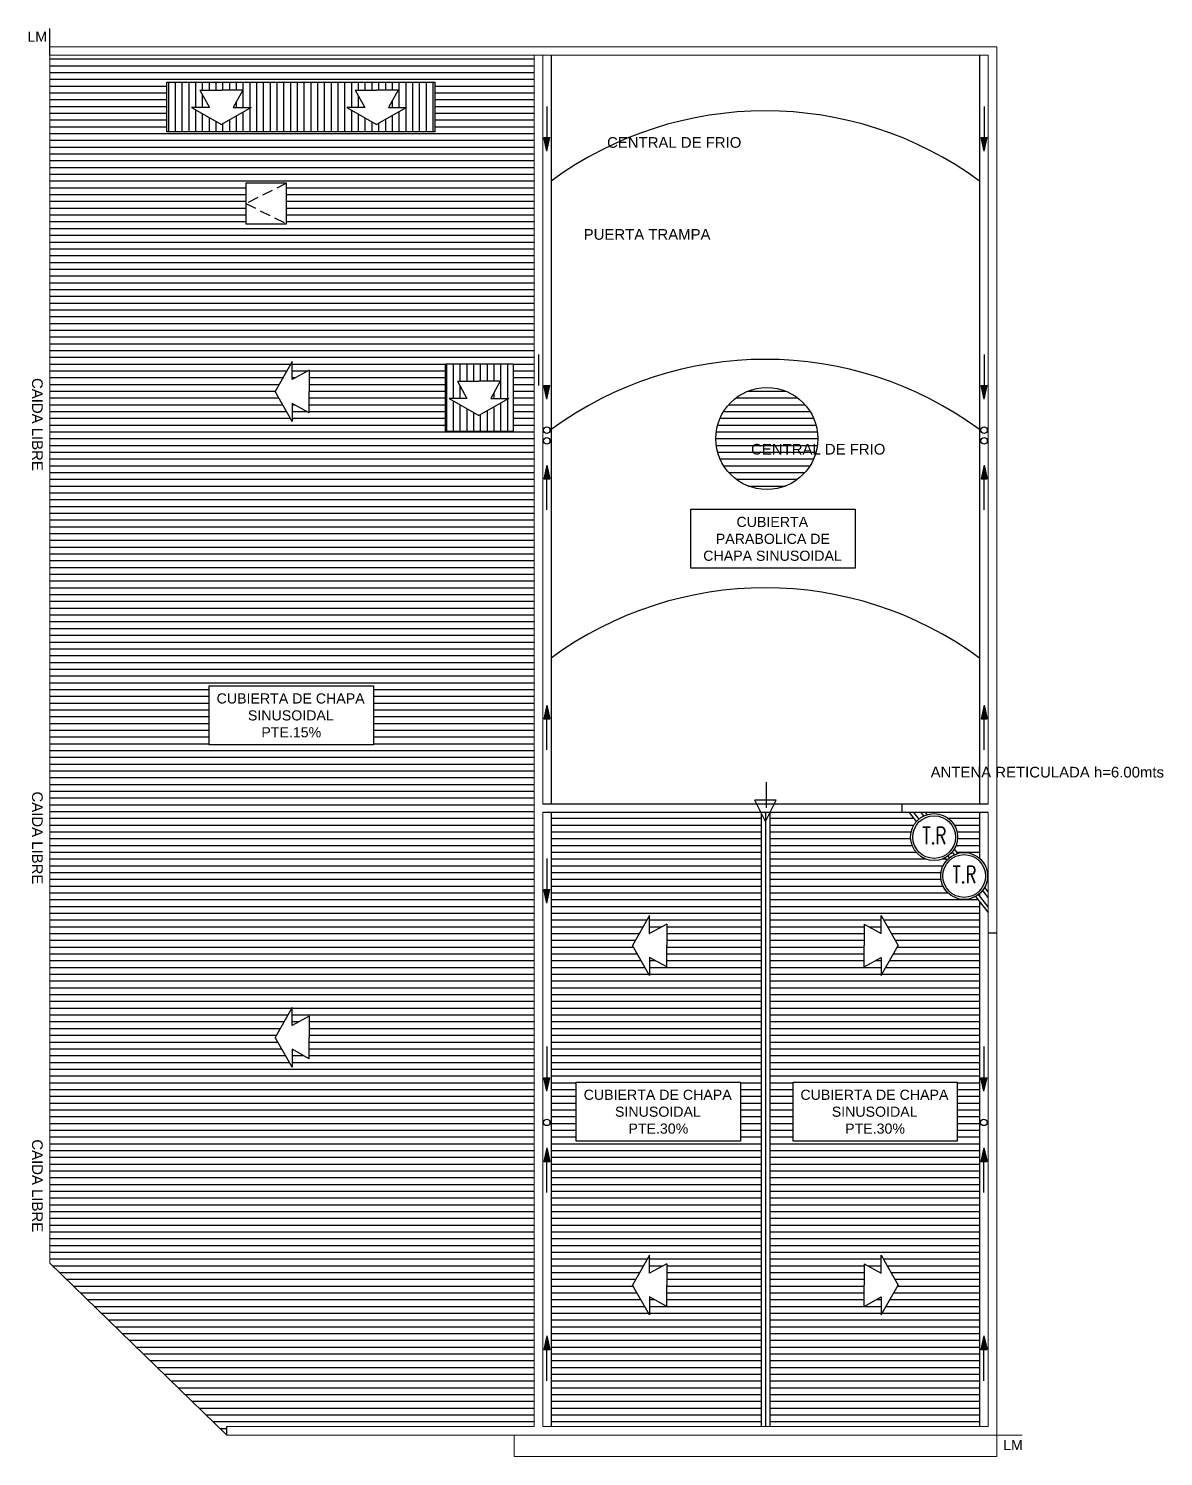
# Model space of a CAD drawing. Header units: millimetres. Extents: x 2448 to 2576, y 1154 to 1321.
# Drawn here: x 2549.1 to 2575.67, y 1193.01 to 1226.44 of the extents above; entities that cross this region are included whole.
import ezdxf
from ezdxf.enums import TextEntityAlignment as Align

# ---------------------------------------------------------------- set-up
doc = ezdxf.new("R2010")
doc.units = ezdxf.units.MM
doc.linetypes.add('HIDDEN', pattern=[0.375, 0.25, -0.125])
doc.linetypes.add('X-REF T19$0$HIDDEN', pattern=[0.375, 0.25, -0.125])
doc.styles.add('Arial', font='arial.ttf', dxfattribs={"height": 0.25})
doc.styles.add('COTAS', font='ROMANS.shx', dxfattribs={"width": 0.7})
doc.styles.get("Standard").update_dxf_attribs({"font": 'arial.ttf'})
doc.styles.add('X-REF T19$0$Arial', font='arial.ttf', dxfattribs={"height": 0.25})
doc.styles.add('X-REF T19$0$COTAS', font='ROMANS.shx', dxfattribs={"width": 0.7})
doc.styles.add('X-REF T19$0$Standard', font='txt')
pattern_1 = [(0, (2571.1552, 1207.47349), (0, 0.15875), [])]
pattern_2 = [(90, (2241.70542, 1029.62468), (-0.15875, 1e-17), [])]

# ---------------------------------------------------------------- blocks, each defined once
blk = doc.blocks.new('Flecha')
for p, q in [((-0.198, 0.352), (0.002, 0.002)), ((-0.198, 0.141), (-0.198, 0.352)), ((-0.398, 0.252), (-0.198, 0.141)), ((-0.398, 0.252), (-0.398, 0.002)), ((-0.398, -0.248), (-0.398, 0.002)), ((-0.198, -0.348), (0.002, 0.002)), ((-0.398, -0.248), (-0.198, -0.138)), ((-0.198, -0.138), (-0.198, -0.348))]:
    blk.add_line(p, q)
blk = doc.blocks.new('A$C04B75F45')
at = {"insert": (-0.16, 0.312), "char_height": 0.23751, "width": 0.79868, "attachment_point": 1}
blk.add_mtext('\\pi0.19359;LM', dxfattribs=at)
blk = doc.blocks.new('A$C70376564')
for p, q in [((0.5, 0.5), (0, 0.5)), ((0.25, 0), (0, 0.5)), ((0.25, 0), (0.5, 0.5))]:
    blk.add_line(p, q)
blk = doc.blocks.new('X-REF T19$0$Flecha')
for p, q in [((-0.198, 0.352), (0.002, 0.002)), ((-0.198, 0.141), (-0.198, 0.352)), ((-0.398, 0.252), (-0.198, 0.141)), ((-0.398, 0.252), (-0.398, 0.002)), ((-0.398, -0.248), (-0.398, 0.002)), ((-0.198, -0.348), (0.002, 0.002)), ((-0.398, -0.248), (-0.198, -0.138)), ((-0.198, -0.138), (-0.198, -0.348))]:
    blk.add_line(p, q)
blk = doc.blocks.new('X-REF T19$0$A$C04B75F45')
at = {"insert": (-0.16, 0.312), "char_height": 0.23751, "width": 0.79868, "attachment_point": 1, "style": 'X-REF T19$0$Standard'}
blk.add_mtext('\\pi0.19359;{\\fArial|b0|i0|c0|p34;LM}', dxfattribs=at)
blk = doc.blocks.new('X-REF T19$0$A$C70376564')
for p, q in [((0.5, 0.5), (0, 0.5)), ((0.25, 0), (0, 0.5)), ((0.25, 0), (0.5, 0.5))]:
    blk.add_line(p, q)

msp = doc.modelspace()

# ---------------------------------------------------------------- hatches: boundary and pattern name
h = msp.add_hatch()
h.set_pattern_fill('LINE', color=8, scale=0.05)
h.set_pattern_definition(pattern_1)
h.paths.add_polyline_path([(2571.365, 1208.084), (2570.299, 1208.06, -0.414214), (2570.849, 1207.51, -0.134242), (2570.773, 1207.23), (2570.854, 1207.127, -0.253672), (2571.365, 1207.012)])
h.paths.add_polyline_path([(2560.937, 1225.819), (2549.595, 1225.819), (2549.595, 1216.224), (2549.595, 1197.536), (2553.744, 1193.507), (2553.744, 1193.705), (2560.937, 1193.705), (2560.937, 1195.334)])
h.paths.add_polyline_path([(2555.67, 1203.319), (2555.67, 1202.819), (2555.67, 1202.319), (2555.27, 1202.54), (2555.27, 1202.119), (2554.87, 1202.819), (2555.27, 1203.519), (2555.27, 1203.097)], flags=16)
h.paths.add_polyline_path([(2557.171, 1209.669), (2553.328, 1209.669), (2553.328, 1211.053), (2557.171, 1211.053)], flags=16)
h.paths.add_polyline_path([(2558.856, 1217.009), (2558.856, 1218.588), (2560.443, 1218.588), (2560.443, 1217.009)], flags=16)
h.paths.add_polyline_path([(2559.643, 1217.382), (2558.943, 1217.782), (2559.364, 1217.782), (2559.143, 1218.182), (2559.643, 1218.182), (2560.143, 1218.182), (2559.921, 1217.782), (2560.343, 1217.782)], flags=0)
h.paths.add_polyline_path([(2555.27, 1217.244), (2554.87, 1217.944), (2555.27, 1218.644), (2555.27, 1218.222), (2555.67, 1218.444), (2555.67, 1217.944), (2555.67, 1217.444), (2555.27, 1217.665)], flags=16)
h.paths.add_polyline_path([(2555.137, 1221.869), (2554.187, 1221.869), (2554.187, 1222.819), (2555.137, 1222.819)], flags=16)
h.paths.add_polyline_path([(2552.338, 1224.025), (2552.338, 1225.189), (2558.607, 1225.189), (2558.607, 1224.025)], flags=16)
h.paths.add_polyline_path([(2557.248, 1224.196), (2556.548, 1224.596), (2556.969, 1224.596), (2556.748, 1224.996), (2557.248, 1224.996), (2557.748, 1224.996), (2557.526, 1224.596), (2557.948, 1224.596)], flags=0)
h.paths.add_polyline_path([(2553.612, 1224.196), (2552.912, 1224.596), (2553.333, 1224.596), (2553.112, 1224.996), (2553.612, 1224.996), (2554.112, 1224.996), (2553.89, 1224.596), (2554.312, 1224.596)], flags=0)
h.paths.add_polyline_path([(2566.25, 1208.076), (2566.246, 1208.084), (2561.335, 1208.084), (2561.335, 1193.705), (2566.25, 1193.705)])
h.paths.add_polyline_path([(2565.766, 1201.773), (2565.766, 1200.389), (2561.922, 1200.389), (2561.922, 1201.773)], flags=16)
h.paths.add_polyline_path([(2563.639, 1204.271), (2563.239, 1204.971), (2563.639, 1205.671), (2563.639, 1205.25), (2564.039, 1205.471), (2564.039, 1204.971), (2564.039, 1204.471), (2563.639, 1204.693)], flags=16)
h.paths.add_polyline_path([(2563.639, 1197.72), (2563.639, 1197.298), (2564.039, 1197.52), (2564.039, 1197.02), (2564.039, 1196.52), (2563.639, 1196.741), (2563.639, 1196.32), (2563.239, 1197.02)], flags=16)
h.paths.add_polyline_path([(2571.365, 1206.005), (2571.275, 1206.119, -0.574756), (2570.453, 1206.598, -0.189661), (2570.601, 1206.973), (2570.559, 1207.025, -0.567044), (2569.749, 1207.51, -0.183642), (2569.888, 1207.875), (2569.723, 1208.084), (2566.456, 1208.084), (2566.45, 1208.072), (2566.45, 1193.705), (2571.365, 1193.705)])
h.paths.add_polyline_path([(2570.84, 1201.773), (2570.84, 1200.389), (2566.996, 1200.389), (2566.996, 1201.773)], flags=16)
h.paths.add_polyline_path([(2568.661, 1204.471), (2568.661, 1204.971), (2568.661, 1205.471), (2569.061, 1205.25), (2569.061, 1205.671), (2569.461, 1204.971), (2569.061, 1204.271), (2569.061, 1204.693)], flags=16)
h.paths.add_polyline_path([(2569.061, 1197.72), (2569.461, 1197.02), (2569.061, 1196.32), (2569.061, 1196.741), (2568.661, 1196.52), (2568.661, 1197.02), (2568.661, 1197.52), (2569.061, 1197.298)], flags=16)
h.paths.add_polyline_path([(2567.577, 1216.84, 1), (2565.19, 1216.84, 1)])
h.paths.add_polyline_path([(2557.359, 1216.331), (2560.627, 1216.331), (2560.627, 1216.846), (2557.359, 1216.846)], flags=24)
h.paths.add_polyline_path([(2553.987, 1223.514), (2557.255, 1223.514), (2557.255, 1224.029), (2553.987, 1224.029)], flags=24)
h.paths.add_polyline_path([(2553.255, 1221.361), (2556.349, 1221.361), (2556.349, 1221.876), (2553.255, 1221.876)], flags=24)
h.paths.add_polyline_path([(2553.425, 1209.703), (2557.01, 1209.703), (2557.01, 1210.992), (2553.425, 1210.992)], flags=8)
h.paths.add_polyline_path([(2562.019, 1200.423), (2565.605, 1200.423), (2565.605, 1201.712), (2562.019, 1201.712)], flags=8)
h.paths.add_polyline_path([(2567.094, 1200.423), (2570.679, 1200.423), (2570.679, 1201.712), (2567.094, 1201.712)], flags=8)
h = msp.add_hatch()
h.set_pattern_fill('LINE', color=8, scale=0.05)
h.set_pattern_definition(pattern_1)
h.paths.add_polyline_path([(2571.365, 1208.084), (2570.299, 1208.06, -0.414214), (2570.849, 1207.51, -0.134242), (2570.773, 1207.23), (2570.854, 1207.127, -0.253672), (2571.365, 1207.012)])
h.paths.add_polyline_path([(2560.937, 1225.819), (2549.595, 1225.819), (2549.595, 1216.224), (2549.595, 1197.536), (2553.744, 1193.507), (2553.744, 1193.705), (2560.937, 1193.705), (2560.937, 1195.334)])
h.paths.add_polyline_path([(2555.67, 1203.319), (2555.67, 1202.819), (2555.67, 1202.319), (2555.27, 1202.54), (2555.27, 1202.119), (2554.87, 1202.819), (2555.27, 1203.519), (2555.27, 1203.097)], flags=16)
h.paths.add_polyline_path([(2557.171, 1209.669), (2553.328, 1209.669), (2553.328, 1211.053), (2557.171, 1211.053)], flags=16)
h.paths.add_polyline_path([(2558.856, 1217.009), (2558.856, 1218.588), (2560.443, 1218.588), (2560.443, 1217.009)], flags=16)
h.paths.add_polyline_path([(2559.643, 1217.382), (2558.943, 1217.782), (2559.364, 1217.782), (2559.143, 1218.182), (2559.643, 1218.182), (2560.143, 1218.182), (2559.921, 1217.782), (2560.343, 1217.782)], flags=0)
h.paths.add_polyline_path([(2555.27, 1217.244), (2554.87, 1217.944), (2555.27, 1218.644), (2555.27, 1218.222), (2555.67, 1218.444), (2555.67, 1217.944), (2555.67, 1217.444), (2555.27, 1217.665)], flags=16)
h.paths.add_polyline_path([(2555.137, 1221.869), (2554.187, 1221.869), (2554.187, 1222.819), (2555.137, 1222.819)], flags=16)
h.paths.add_polyline_path([(2552.338, 1224.025), (2552.338, 1225.189), (2558.607, 1225.189), (2558.607, 1224.025)], flags=16)
h.paths.add_polyline_path([(2557.248, 1224.196), (2556.548, 1224.596), (2556.969, 1224.596), (2556.748, 1224.996), (2557.248, 1224.996), (2557.748, 1224.996), (2557.526, 1224.596), (2557.948, 1224.596)], flags=0)
h.paths.add_polyline_path([(2553.612, 1224.196), (2552.912, 1224.596), (2553.333, 1224.596), (2553.112, 1224.996), (2553.612, 1224.996), (2554.112, 1224.996), (2553.89, 1224.596), (2554.312, 1224.596)], flags=0)
h.paths.add_polyline_path([(2566.25, 1208.076), (2566.246, 1208.084), (2561.335, 1208.084), (2561.335, 1193.705), (2566.25, 1193.705)])
h.paths.add_polyline_path([(2565.766, 1201.773), (2565.766, 1200.389), (2561.922, 1200.389), (2561.922, 1201.773)], flags=16)
h.paths.add_polyline_path([(2563.639, 1204.271), (2563.239, 1204.971), (2563.639, 1205.671), (2563.639, 1205.25), (2564.039, 1205.471), (2564.039, 1204.971), (2564.039, 1204.471), (2563.639, 1204.693)], flags=16)
h.paths.add_polyline_path([(2563.639, 1197.72), (2563.639, 1197.298), (2564.039, 1197.52), (2564.039, 1197.02), (2564.039, 1196.52), (2563.639, 1196.741), (2563.639, 1196.32), (2563.239, 1197.02)], flags=16)
h.paths.add_polyline_path([(2571.365, 1206.005), (2571.275, 1206.119, -0.574756), (2570.453, 1206.598, -0.189661), (2570.601, 1206.973), (2570.559, 1207.025, -0.567044), (2569.749, 1207.51, -0.183642), (2569.888, 1207.875), (2569.723, 1208.084), (2566.456, 1208.084), (2566.45, 1208.072), (2566.45, 1193.705), (2571.365, 1193.705)])
h.paths.add_polyline_path([(2570.84, 1201.773), (2570.84, 1200.389), (2566.996, 1200.389), (2566.996, 1201.773)], flags=16)
h.paths.add_polyline_path([(2568.661, 1204.471), (2568.661, 1204.971), (2568.661, 1205.471), (2569.061, 1205.25), (2569.061, 1205.671), (2569.461, 1204.971), (2569.061, 1204.271), (2569.061, 1204.693)], flags=16)
h.paths.add_polyline_path([(2569.061, 1197.72), (2569.461, 1197.02), (2569.061, 1196.32), (2569.061, 1196.741), (2568.661, 1196.52), (2568.661, 1197.02), (2568.661, 1197.52), (2569.061, 1197.298)], flags=16)
h.paths.add_polyline_path([(2567.577, 1216.84, 1), (2565.19, 1216.84, 1)])
h.paths.add_polyline_path([(2557.359, 1216.331), (2560.627, 1216.331), (2560.627, 1216.846), (2557.359, 1216.846)], flags=24)
h.paths.add_polyline_path([(2553.987, 1223.514), (2557.255, 1223.514), (2557.255, 1224.029), (2553.987, 1224.029)], flags=24)
h.paths.add_polyline_path([(2553.255, 1221.361), (2556.349, 1221.361), (2556.349, 1221.876), (2553.255, 1221.876)], flags=24)
h.paths.add_polyline_path([(2553.425, 1209.703), (2557.01, 1209.703), (2557.01, 1210.992), (2553.425, 1210.992)], flags=8)
h.paths.add_polyline_path([(2562.019, 1200.423), (2565.605, 1200.423), (2565.605, 1201.712), (2562.019, 1201.712)], flags=8)
h.paths.add_polyline_path([(2567.094, 1200.423), (2570.679, 1200.423), (2570.679, 1201.712), (2567.094, 1201.712)], flags=8)
h = msp.add_hatch()
h.set_pattern_fill('LINE', scale=0.05, angle=90)
h.set_pattern_definition(pattern_2)
h.paths.add_polyline_path([(2558.607, 1224.025), (2558.607, 1225.189), (2552.338, 1225.189), (2552.338, 1224.025)])
h.paths.add_polyline_path([(2556.548, 1224.596), (2556.969, 1224.596), (2556.748, 1224.996), (2557.248, 1224.996), (2557.748, 1224.996), (2557.526, 1224.596), (2557.948, 1224.596), (2557.248, 1224.196)], flags=16)
h.paths.add_polyline_path([(2554.312, 1224.596), (2553.612, 1224.196), (2552.912, 1224.596), (2553.333, 1224.596), (2553.112, 1224.996), (2553.612, 1224.996), (2554.112, 1224.996), (2553.89, 1224.596)], flags=16)
h.paths.add_polyline_path([(2558.856, 1218.588), (2558.856, 1217.009), (2560.443, 1217.009), (2560.443, 1218.588)])
h.paths.add_polyline_path([(2559.643, 1218.182), (2560.143, 1218.182), (2559.921, 1217.782), (2560.343, 1217.782), (2559.643, 1217.382), (2558.943, 1217.782), (2559.364, 1217.782), (2559.143, 1218.182)], flags=16)
h = msp.add_hatch()
h.set_pattern_fill('LINE', scale=0.05, angle=90)
h.set_pattern_definition(pattern_2)
h.paths.add_polyline_path([(2558.607, 1225.189), (2552.338, 1225.189), (2552.338, 1224.025), (2558.607, 1224.025)])
h.paths.add_polyline_path([(2556.548, 1224.596), (2556.969, 1224.596), (2556.748, 1224.996), (2557.248, 1224.996), (2557.748, 1224.996), (2557.526, 1224.596), (2557.948, 1224.596), (2557.248, 1224.196)], flags=16)
h.paths.add_polyline_path([(2554.312, 1224.596), (2553.612, 1224.196), (2552.912, 1224.596), (2553.333, 1224.596), (2553.112, 1224.996), (2553.612, 1224.996), (2554.112, 1224.996), (2553.89, 1224.596)], flags=16)
h.paths.add_polyline_path([(2560.443, 1218.588), (2558.856, 1218.588), (2558.856, 1217.009), (2560.443, 1217.009)])
h.paths.add_polyline_path([(2559.643, 1218.182), (2560.143, 1218.182), (2559.921, 1217.782), (2560.343, 1217.782), (2559.643, 1217.382), (2558.943, 1217.782), (2559.364, 1217.782), (2559.143, 1218.182)], flags=16)
h = msp.add_hatch(color=256)
h.dxf.hatch_style = 1
h.set_gradient(color1=(255, 255, 255), tint=1)
h.paths.add_polyline_path([(2561.16, 1223.891), (2561.232, 1223.573), (2561.305, 1223.891)])
h = msp.add_hatch(color=256)
h.dxf.hatch_style = 1
h.set_gradient(color1=(255, 255, 255), tint=1)
h.paths.add_polyline_path([(2561.16, 1223.891), (2561.232, 1223.573), (2561.305, 1223.891)])
h = msp.add_hatch(color=256)
h.dxf.hatch_style = 1
h.set_gradient(color1=(255, 255, 255), tint=1)
h.paths.add_polyline_path([(2571.399, 1223.891), (2571.472, 1223.573), (2571.544, 1223.891)])
h = msp.add_hatch(color=256)
h.dxf.hatch_style = 1
h.set_gradient(color1=(255, 255, 255), tint=1)
h.paths.add_polyline_path([(2571.399, 1223.891), (2571.472, 1223.573), (2571.544, 1223.891)])
h = msp.add_hatch(color=256)
h.dxf.hatch_style = 1
h.set_gradient(color1=(255, 255, 255), tint=1)
h.paths.add_polyline_path([(2561.16, 1218.082), (2561.232, 1217.764), (2561.305, 1218.082)])
h = msp.add_hatch(color=256)
h.dxf.hatch_style = 1
h.set_gradient(color1=(255, 255, 255), tint=1)
h.paths.add_polyline_path([(2561.16, 1218.082), (2561.232, 1217.764), (2561.305, 1218.082)])
h = msp.add_hatch(color=256)
h.dxf.hatch_style = 1
h.set_gradient(color1=(255, 255, 255), tint=1)
h.paths.add_polyline_path([(2571.399, 1218.082), (2571.472, 1217.764), (2571.544, 1218.082)])
h = msp.add_hatch(color=256)
h.dxf.hatch_style = 1
h.set_gradient(color1=(255, 255, 255), tint=1)
h.paths.add_polyline_path([(2571.399, 1218.082), (2571.472, 1217.764), (2571.544, 1218.082)])
h = msp.add_hatch(color=256)
h.dxf.hatch_style = 1
h.set_gradient(color1=(255, 255, 255), tint=1)
h.paths.add_polyline_path([(2561.305, 1215.897), (2561.232, 1216.215), (2561.16, 1215.897)])
h = msp.add_hatch(color=256)
h.dxf.hatch_style = 1
h.set_gradient(color1=(255, 255, 255), tint=1)
h.paths.add_polyline_path([(2561.305, 1215.897), (2561.232, 1216.215), (2561.16, 1215.897)])
h = msp.add_hatch(color=256)
h.dxf.hatch_style = 1
h.set_gradient(color1=(255, 255, 255), tint=1)
h.paths.add_polyline_path([(2571.544, 1215.897), (2571.472, 1216.215), (2571.399, 1215.897)])
h = msp.add_hatch(color=256)
h.dxf.hatch_style = 1
h.set_gradient(color1=(255, 255, 255), tint=1)
h.paths.add_polyline_path([(2571.544, 1215.897), (2571.472, 1216.215), (2571.399, 1215.897)])
h = msp.add_hatch(color=256)
h.dxf.hatch_style = 1
h.set_gradient(color1=(255, 255, 255), tint=1)
h.paths.add_polyline_path([(2561.305, 1210.281), (2561.232, 1210.599), (2561.16, 1210.281)])
h = msp.add_hatch(color=256)
h.dxf.hatch_style = 1
h.set_gradient(color1=(255, 255, 255), tint=1)
h.paths.add_polyline_path([(2561.305, 1210.281), (2561.232, 1210.599), (2561.16, 1210.281)])
h = msp.add_hatch(color=256)
h.dxf.hatch_style = 1
h.set_gradient(color1=(255, 255, 255), tint=1)
h.paths.add_polyline_path([(2571.544, 1210.281), (2571.472, 1210.599), (2571.399, 1210.281)])
h = msp.add_hatch(color=256)
h.dxf.hatch_style = 1
h.set_gradient(color1=(255, 255, 255), tint=1)
h.paths.add_polyline_path([(2571.544, 1210.281), (2571.472, 1210.599), (2571.399, 1210.281)])
h = msp.add_hatch(color=256)
h.dxf.hatch_style = 1
h.set_gradient(color1=(255, 255, 255), tint=1)
h.paths.add_polyline_path([(2561.16, 1206.28), (2561.232, 1205.962), (2561.305, 1206.28)])
h = msp.add_hatch(color=256)
h.dxf.hatch_style = 1
h.set_gradient(color1=(255, 255, 255), tint=1)
h.paths.add_polyline_path([(2561.16, 1206.28), (2561.232, 1205.962), (2561.305, 1206.28)])
h = msp.add_hatch(color=256)
h.dxf.hatch_style = 1
h.set_gradient(color1=(255, 255, 255), tint=1)
h.paths.add_polyline_path([(2561.16, 1201.875), (2561.232, 1201.557), (2561.305, 1201.875)])
h = msp.add_hatch(color=256)
h.dxf.hatch_style = 1
h.set_gradient(color1=(255, 255, 255), tint=1)
h.paths.add_polyline_path([(2561.16, 1201.875), (2561.232, 1201.557), (2561.305, 1201.875)])
h = msp.add_hatch(color=256)
h.dxf.hatch_style = 1
h.set_gradient(color1=(255, 255, 255), tint=1)
h.paths.add_polyline_path([(2571.393, 1201.875), (2571.465, 1201.557), (2571.538, 1201.875)])
h = msp.add_hatch(color=256)
h.dxf.hatch_style = 1
h.set_gradient(color1=(255, 255, 255), tint=1)
h.paths.add_polyline_path([(2571.393, 1201.875), (2571.465, 1201.557), (2571.538, 1201.875)])
h = msp.add_hatch(color=256)
h.dxf.hatch_style = 1
h.set_gradient(color1=(255, 255, 255), tint=1)
h.paths.add_polyline_path([(2561.305, 1199.915), (2561.232, 1200.233), (2561.16, 1199.915)])
h = msp.add_hatch(color=256)
h.dxf.hatch_style = 1
h.set_gradient(color1=(255, 255, 255), tint=1)
h.paths.add_polyline_path([(2561.305, 1199.915), (2561.232, 1200.233), (2561.16, 1199.915)])
h = msp.add_hatch(color=256)
h.dxf.hatch_style = 1
h.set_gradient(color1=(255, 255, 255), tint=1)
h.paths.add_polyline_path([(2571.538, 1199.915), (2571.465, 1200.233), (2571.393, 1199.915)])
h = msp.add_hatch(color=256)
h.dxf.hatch_style = 1
h.set_gradient(color1=(255, 255, 255), tint=1)
h.paths.add_polyline_path([(2571.538, 1199.915), (2571.465, 1200.233), (2571.393, 1199.915)])
h = msp.add_hatch(color=256)
h.dxf.hatch_style = 1
h.set_gradient(color1=(255, 255, 255), tint=1)
h.paths.add_polyline_path([(2561.305, 1195.51), (2561.232, 1195.828), (2561.16, 1195.51)])
h = msp.add_hatch(color=256)
h.dxf.hatch_style = 1
h.set_gradient(color1=(255, 255, 255), tint=1)
h.paths.add_polyline_path([(2561.305, 1195.51), (2561.232, 1195.828), (2561.16, 1195.51)])
h = msp.add_hatch(color=256)
h.dxf.hatch_style = 1
h.set_gradient(color1=(255, 255, 255), tint=1)
h.paths.add_polyline_path([(2571.538, 1195.51), (2571.465, 1195.828), (2571.393, 1195.51)])
h = msp.add_hatch(color=256)
h.dxf.hatch_style = 1
h.set_gradient(color1=(255, 255, 255), tint=1)
h.paths.add_polyline_path([(2571.538, 1195.51), (2571.465, 1195.828), (2571.393, 1195.51)])

# ---------------------------------------------------------------- linework, layer by layer
at = {"lineweight": 13}
for p, q in [((2549.595, 1226.441), (2549.595, 1197.536)), ((2549.595, 1226.441), (2549.595, 1216.224)), ((2549.595, 1226.441), (2549.595, 1197.536)), ((2549.595, 1226.441), (2549.595, 1216.224)), ((2571.764, 1226.017), (2549.595, 1226.017)), ((2571.764, 1226.017), (2549.595, 1226.017)), ((2571.565, 1225.819), (2549.595, 1225.819)), ((2571.565, 1225.819), (2549.595, 1225.819)), ((2560.937, 1225.819), (2560.937, 1198.75)), ((2560.937, 1225.819), (2560.937, 1193.705)), ((2560.937, 1225.819), (2560.937, 1198.75)), ((2560.937, 1225.819), (2560.937, 1193.705)), ((2561.136, 1225.819), (2561.135, 1208.284)), ((2561.136, 1225.819), (2561.135, 1208.284)), ((2571.565, 1208.284), (2571.565, 1225.819)), ((2571.565, 1208.284), (2571.565, 1225.819)), ((2571.764, 1193.007), (2571.764, 1226.017)), ((2571.764, 1193.007), (2571.764, 1226.017)), ((2561.135, 1208.084), (2561.135, 1193.705)), ((2561.135, 1208.084), (2561.135, 1207.075)), ((2561.135, 1208.084), (2561.135, 1193.705)), ((2561.135, 1208.084), (2561.135, 1207.075)), ((2571.565, 1193.705), (2571.565, 1208.084)), ((2571.565, 1193.705), (2571.565, 1208.084)), ((2560.937, 1198.65), (2560.937, 1197.147)), ((2560.937, 1198.65), (2560.937, 1197.147)), ((2549.595, 1197.536), (2553.744, 1193.507)), ((2549.595, 1197.536), (2553.744, 1193.507)), ((2560.937, 1195.334), (2560.937, 1193.705)), ((2560.937, 1195.334), (2560.937, 1193.705)), ((2561.135, 1195.334), (2561.135, 1193.705)), ((2561.135, 1195.334), (2561.135, 1193.705)), ((2553.744, 1193.705), (2560.937, 1193.705)), ((2553.744, 1193.705), (2560.937, 1193.705)), ((2555.169, 1193.705), (2558.041, 1193.705)), ((2555.169, 1193.705), (2558.041, 1193.705)), ((2558.14, 1193.705), (2560.937, 1193.705)), ((2558.14, 1193.705), (2560.937, 1193.705)), ((2561.135, 1193.705), (2561.589, 1193.705)), ((2561.135, 1193.705), (2571.565, 1193.705)), ((2561.135, 1193.705), (2561.589, 1193.705)), ((2561.135, 1193.705), (2571.565, 1193.705)), ((2553.744, 1193.507), (2559.35, 1193.507)), ((2553.744, 1193.507), (2572.357, 1193.507)), ((2553.744, 1193.507), (2559.35, 1193.507)), ((2553.744, 1193.507), (2572.357, 1193.507)), ((2559.35, 1193.507), (2561.589, 1193.507)), ((2559.35, 1193.507), (2561.589, 1193.507)), ((2560.469, 1193.507), (2560.469, 1193.007)), ((2560.469, 1193.507), (2560.469, 1193.007)), ((2560.469, 1193.007), (2571.764, 1193.007)), ((2560.469, 1193.007), (2571.764, 1193.007))]:
    msp.add_line(p, q, dxfattribs=at)
for p, q in [((2549.595, 1225.819), (2549.595, 1226.441)), ((2549.595, 1225.819), (2549.595, 1226.441)), ((2561.335, 1225.819), (2561.335, 1208.284)), ((2561.335, 1225.819), (2561.335, 1208.284)), ((2571.365, 1225.819), (2571.365, 1208.284)), ((2571.365, 1225.819), (2571.365, 1208.284)), ((2561.232, 1224.619), (2561.232, 1223.891)), ((2561.232, 1224.619), (2561.232, 1223.891)), ((2571.472, 1224.619), (2571.472, 1223.891)), ((2571.472, 1224.619), (2571.472, 1223.891)), ((2561.232, 1223.573), (2561.16, 1223.891)), ((2561.16, 1223.891), (2561.305, 1223.891)), ((2561.232, 1223.573), (2561.16, 1223.891)), ((2561.16, 1223.891), (2561.305, 1223.891)), ((2561.232, 1223.573), (2561.305, 1223.891)), ((2561.232, 1223.573), (2561.305, 1223.891)), ((2571.472, 1223.573), (2571.399, 1223.891)), ((2571.399, 1223.891), (2571.544, 1223.891)), ((2571.472, 1223.573), (2571.399, 1223.891)), ((2571.399, 1223.891), (2571.544, 1223.891)), ((2571.472, 1223.573), (2571.544, 1223.891)), ((2571.472, 1223.573), (2571.544, 1223.891)), ((2555.137, 1222.819), (2554.187, 1222.819)), ((2554.187, 1222.819), (2554.187, 1221.869)), ((2555.137, 1222.819), (2554.187, 1222.819)), ((2554.187, 1222.819), (2554.187, 1221.869)), ((2555.137, 1221.869), (2555.137, 1222.819)), ((2555.137, 1221.869), (2555.137, 1222.819)), ((2554.187, 1221.869), (2555.137, 1221.869)), ((2554.187, 1221.869), (2555.137, 1221.869)), ((2561.039, 1218.811), (2561.039, 1218.082)), ((2561.039, 1218.811), (2561.039, 1218.082)), ((2571.472, 1218.811), (2571.472, 1218.082)), ((2571.472, 1218.811), (2571.472, 1218.082)), ((2561.232, 1217.764), (2561.16, 1218.082)), ((2561.16, 1218.082), (2561.305, 1218.082)), ((2561.232, 1217.764), (2561.16, 1218.082)), ((2561.16, 1218.082), (2561.305, 1218.082)), ((2561.232, 1217.764), (2561.305, 1218.082)), ((2561.232, 1217.764), (2561.305, 1218.082)), ((2571.472, 1217.764), (2571.399, 1218.082)), ((2571.399, 1218.082), (2571.544, 1218.082)), ((2571.472, 1217.764), (2571.399, 1218.082)), ((2571.399, 1218.082), (2571.544, 1218.082)), ((2571.472, 1217.764), (2571.544, 1218.082)), ((2571.472, 1217.764), (2571.544, 1218.082)), ((2561.232, 1216.215), (2561.16, 1215.897)), ((2561.232, 1216.215), (2561.16, 1215.897)), ((2561.232, 1216.215), (2561.305, 1215.897)), ((2561.232, 1216.215), (2561.305, 1215.897)), ((2571.472, 1216.215), (2571.399, 1215.897)), ((2571.472, 1216.215), (2571.399, 1215.897)), ((2571.472, 1216.215), (2571.544, 1215.897)), ((2571.472, 1216.215), (2571.544, 1215.897)), ((2561.16, 1215.897), (2561.305, 1215.897)), ((2561.16, 1215.897), (2561.305, 1215.897)), ((2561.232, 1215.169), (2561.232, 1215.897)), ((2561.232, 1215.169), (2561.232, 1215.897)), ((2571.399, 1215.897), (2571.544, 1215.897)), ((2571.399, 1215.897), (2571.544, 1215.897)), ((2571.472, 1215.169), (2571.472, 1215.897)), ((2571.472, 1215.169), (2571.472, 1215.897)), ((2561.232, 1210.599), (2561.16, 1210.281)), ((2561.232, 1210.599), (2561.16, 1210.281)), ((2561.232, 1210.599), (2561.305, 1210.281)), ((2561.232, 1210.599), (2561.305, 1210.281)), ((2571.472, 1210.599), (2571.399, 1210.281)), ((2571.472, 1210.599), (2571.399, 1210.281)), ((2571.472, 1210.599), (2571.544, 1210.281)), ((2571.472, 1210.599), (2571.544, 1210.281)), ((2561.16, 1210.281), (2561.305, 1210.281)), ((2561.16, 1210.281), (2561.305, 1210.281)), ((2561.232, 1209.553), (2561.232, 1210.281)), ((2561.232, 1209.553), (2561.232, 1210.281)), ((2571.399, 1210.281), (2571.544, 1210.281)), ((2571.399, 1210.281), (2571.544, 1210.281)), ((2571.472, 1209.553), (2571.472, 1210.281)), ((2571.472, 1209.553), (2571.472, 1210.281)), ((2566.364, 1208.796), (2566.364, 1208.197)), ((2566.364, 1208.796), (2566.364, 1208.197)), ((2571.565, 1208.284), (2561.135, 1208.284)), ((2571.565, 1208.284), (2561.135, 1208.284)), ((2571.565, 1208.084), (2561.135, 1208.084)), ((2571.565, 1208.084), (2561.135, 1208.084)), ((2561.335, 1208.084), (2561.335, 1193.705)), ((2561.335, 1208.084), (2561.335, 1193.705)), ((2566.25, 1208.084), (2566.25, 1193.705)), ((2566.25, 1208.084), (2566.25, 1193.705)), ((2566.35, 1208.084), (2566.35, 1193.705)), ((2566.35, 1208.084), (2566.35, 1193.705)), ((2566.45, 1208.084), (2566.45, 1193.705)), ((2566.45, 1208.084), (2566.45, 1193.705)), ((2569.55, 1208.084), (2569.55, 1208.284)), ((2569.55, 1208.084), (2569.55, 1208.284)), ((2569.888, 1207.875), (2569.723, 1208.084)), ((2569.888, 1207.875), (2569.723, 1208.084)), ((2569.946, 1207.931), (2569.825, 1208.084)), ((2569.946, 1207.931), (2569.825, 1208.084)), ((2570.059, 1208.005), (2569.996, 1208.084)), ((2570.059, 1208.005), (2569.996, 1208.084)), ((2570.137, 1208.035), (2570.098, 1208.084)), ((2570.137, 1208.035), (2570.098, 1208.084)), ((2571.365, 1208.084), (2571.365, 1207.012)), ((2571.365, 1208.084), (2571.365, 1207.012)), ((2561.232, 1207.008), (2561.232, 1206.28)), ((2561.232, 1207.008), (2561.232, 1206.28)), ((2570.601, 1206.973), (2570.559, 1207.025)), ((2570.601, 1206.973), (2570.559, 1207.025)), ((2570.66, 1207.027), (2570.627, 1207.069)), ((2570.66, 1207.027), (2570.627, 1207.069)), ((2570.775, 1207.098), (2570.725, 1207.162)), ((2570.775, 1207.098), (2570.725, 1207.162)), ((2570.854, 1207.127), (2570.773, 1207.23)), ((2570.854, 1207.127), (2570.773, 1207.23)), ((2571.565, 1206.226), (2571.483, 1206.33)), ((2571.565, 1206.226), (2571.483, 1206.33)), ((2561.232, 1205.962), (2561.16, 1206.28)), ((2561.16, 1206.28), (2561.305, 1206.28)), ((2561.232, 1205.962), (2561.16, 1206.28)), ((2561.16, 1206.28), (2561.305, 1206.28)), ((2561.232, 1205.962), (2561.305, 1206.28)), ((2561.232, 1205.962), (2561.305, 1206.28)), ((2571.565, 1205.751), (2571.275, 1206.119)), ((2571.565, 1205.751), (2571.275, 1206.119)), ((2571.565, 1205.88), (2571.341, 1206.164)), ((2571.565, 1205.88), (2571.341, 1206.164)), ((2571.365, 1206.184), (2571.365, 1206.134)), ((2571.365, 1206.184), (2571.365, 1206.134)), ((2571.365, 1206.005), (2571.365, 1193.705)), ((2571.365, 1206.005), (2571.365, 1193.705)), ((2571.565, 1206.097), (2571.437, 1206.26)), ((2571.565, 1206.097), (2571.437, 1206.26)), ((2571.565, 1205.268), (2571.764, 1205.268)), ((2571.565, 1205.268), (2571.764, 1205.268)), ((2561.232, 1202.603), (2561.232, 1201.875)), ((2561.232, 1202.603), (2561.232, 1201.875)), ((2571.465, 1202.603), (2571.465, 1201.875)), ((2571.465, 1202.603), (2571.465, 1201.875)), ((2561.232, 1201.557), (2561.16, 1201.875)), ((2561.16, 1201.875), (2561.305, 1201.875)), ((2561.232, 1201.557), (2561.16, 1201.875)), ((2561.16, 1201.875), (2561.305, 1201.875)), ((2561.232, 1201.557), (2561.305, 1201.875)), ((2561.232, 1201.557), (2561.305, 1201.875)), ((2571.465, 1201.557), (2571.393, 1201.875)), ((2571.393, 1201.875), (2571.538, 1201.875)), ((2571.465, 1201.557), (2571.393, 1201.875)), ((2571.393, 1201.875), (2571.538, 1201.875)), ((2571.465, 1201.557), (2571.538, 1201.875)), ((2571.465, 1201.557), (2571.538, 1201.875)), ((2561.232, 1200.233), (2561.16, 1199.915)), ((2561.232, 1200.233), (2561.16, 1199.915)), ((2561.232, 1200.233), (2561.305, 1199.915)), ((2561.232, 1200.233), (2561.305, 1199.915)), ((2571.465, 1200.233), (2571.393, 1199.915)), ((2571.465, 1200.233), (2571.393, 1199.915)), ((2571.465, 1200.233), (2571.538, 1199.915)), ((2571.465, 1200.233), (2571.538, 1199.915)), ((2561.16, 1199.915), (2561.305, 1199.915)), ((2561.16, 1199.915), (2561.305, 1199.915)), ((2561.232, 1199.186), (2561.232, 1199.915)), ((2561.232, 1199.186), (2561.232, 1199.915)), ((2571.393, 1199.915), (2571.538, 1199.915)), ((2571.393, 1199.915), (2571.538, 1199.915)), ((2571.465, 1199.186), (2571.465, 1199.915)), ((2571.465, 1199.186), (2571.465, 1199.915)), ((2561.232, 1195.828), (2561.16, 1195.51)), ((2561.232, 1195.828), (2561.16, 1195.51)), ((2561.232, 1195.828), (2561.305, 1195.51)), ((2561.232, 1195.828), (2561.305, 1195.51)), ((2571.465, 1195.828), (2571.393, 1195.51)), ((2571.465, 1195.828), (2571.393, 1195.51)), ((2571.465, 1195.828), (2571.538, 1195.51)), ((2571.465, 1195.828), (2571.538, 1195.51)), ((2561.16, 1195.51), (2561.305, 1195.51)), ((2561.16, 1195.51), (2561.305, 1195.51)), ((2561.232, 1194.781), (2561.232, 1195.51)), ((2561.232, 1194.781), (2561.232, 1195.51)), ((2571.393, 1195.51), (2571.538, 1195.51)), ((2571.393, 1195.51), (2571.538, 1195.51)), ((2571.465, 1194.781), (2571.465, 1195.51)), ((2571.465, 1194.781), (2571.465, 1195.51)), ((2553.744, 1193.507), (2553.744, 1193.705)), ((2553.744, 1193.507), (2553.744, 1193.705))]:
    msp.add_line(p, q)
at = {"linetype": 'HIDDEN'}
for p, q in [((2555.137, 1222.819), (2554.187, 1222.344)), ((2554.187, 1222.344), (2555.137, 1221.869))]:
    msp.add_line(p, q, dxfattribs=at)
at = {"linetype": 'X-REF T19$0$HIDDEN'}
for p, q in [((2555.137, 1222.819), (2554.187, 1222.344)), ((2554.187, 1222.344), (2555.137, 1221.869))]:
    msp.add_line(p, q, dxfattribs=at)
for points in [[(2552.338, 1225.189), (2558.607, 1225.189), (2558.607, 1224.025), (2552.338, 1224.025)], [(2552.338, 1225.189), (2558.607, 1225.189), (2558.607, 1224.025), (2552.338, 1224.025)], [(2558.856, 1218.588), (2560.443, 1218.588), (2560.443, 1217.009), (2558.856, 1217.009)], [(2558.856, 1218.588), (2560.443, 1218.588), (2560.443, 1217.009), (2558.856, 1217.009)], [(2564.605, 1215.187), (2568.448, 1215.187), (2568.448, 1213.803), (2564.605, 1213.803)], [(2564.605, 1215.187), (2568.448, 1215.187), (2568.448, 1213.803), (2564.605, 1213.803)], [(2553.328, 1211.053), (2557.171, 1211.053), (2557.171, 1209.669), (2553.328, 1209.669)], [(2553.328, 1211.053), (2557.171, 1211.053), (2557.171, 1209.669), (2553.328, 1209.669)], [(2561.922, 1201.773), (2565.766, 1201.773), (2565.766, 1200.389), (2561.922, 1200.389)], [(2561.922, 1201.773), (2565.766, 1201.773), (2565.766, 1200.389), (2561.922, 1200.389)], [(2566.996, 1201.773), (2570.84, 1201.773), (2570.84, 1200.389), (2566.996, 1200.389)], [(2566.996, 1201.773), (2570.84, 1201.773), (2570.84, 1200.389), (2566.996, 1200.389)]]:
    msp.add_lwpolyline(points, close=True)
for centre, radius in [((2566.383, 1216.84), 1.194), ((2566.383, 1216.84), 1.194), ((2561.23, 1217.037), 0.0756), ((2561.23, 1217.037), 0.0756), ((2571.469, 1217.037), 0.0756), ((2571.469, 1217.037), 0.0756), ((2561.23, 1216.788), 0.0756), ((2561.23, 1216.788), 0.0756), ((2571.469, 1216.788), 0.0756), ((2571.469, 1216.788), 0.0756), ((2561.23, 1200.828), 0.0756), ((2561.23, 1200.828), 0.0756), ((2571.463, 1200.828), 0.0756), ((2571.463, 1200.828), 0.0756)]:
    msp.add_circle(centre, radius)
at = {"linetype": 'ByBlock', "ltscale": 3.05}
for centre, radius in [((2570.299, 1207.51), 0.55), ((2570.299, 1207.51), 0.55), ((2570.299, 1207.51), 0.5), ((2570.299, 1207.51), 0.5), ((2571.003, 1206.598), 0.55), ((2571.003, 1206.598), 0.55), ((2571.003, 1206.598), 0.5), ((2571.003, 1206.598), 0.5)]:
    msp.add_circle(centre, radius, dxfattribs=at)
for centre in [(2566.35, 1216.044), (2566.35, 1216.044), (2566.35, 1210.226), (2566.35, 1210.226), (2566.35, 1204.875), (2566.35, 1204.875)]:
    msp.add_arc(centre, 8.47, 53.694, 126.306)

# ---------------------------------------------------------------- block references
for name, p in [('A$C04B75F45', (2549.038, 1226.059)), ('X-REF T19$0$A$C04B75F45', (2549.038, 1226.059)), ('A$C70376564', (2566.101, 1207.874)), ('X-REF T19$0$A$C70376564', (2566.101, 1207.874))]:
    msp.add_blockref(name, p)
at = {"yscale": 2, "zscale": 2}
for name, p, xscale, rotation in [('Flecha', (2553.608, 1224.2), 2, 270), ('X-REF T19$0$Flecha', (2553.608, 1224.2), 2, 270), ('Flecha', (2557.244, 1224.2), 2, 270), ('X-REF T19$0$Flecha', (2557.244, 1224.2), 2, 270), ('Flecha', (2554.873, 1217.947), 2, 180), ('X-REF T19$0$Flecha', (2554.873, 1217.947), 2, 180), ('Flecha', (2559.639, 1217.386), 2, 270), ('X-REF T19$0$Flecha', (2559.639, 1217.386), 2, 270), ('Flecha', (2563.243, 1204.975), 2, 180), ('X-REF T19$0$Flecha', (2563.243, 1204.975), 2, 180), ('Flecha', (2569.457, 1204.975), -2, 180), ('X-REF T19$0$Flecha', (2569.457, 1204.975), -2, 180), ('Flecha', (2554.873, 1202.822), 2, 180), ('X-REF T19$0$Flecha', (2554.873, 1202.822), 2, 180), ('Flecha', (2563.243, 1197.023), 2, 180), ('X-REF T19$0$Flecha', (2563.243, 1197.023), 2, 180), ('Flecha', (2569.457, 1197.023), -2, 180), ('X-REF T19$0$Flecha', (2569.457, 1197.023), -2, 180)]:
    msp.add_blockref(name, p, dxfattribs=dict(at, xscale=xscale, rotation=rotation))

# ---------------------------------------------------------------- texts
at = {"width": 0.7}
for style, p in [('COTAS', (2570.305, 1207.346)), ('X-REF T19$0$COTAS', (2570.305, 1207.346)), ('COTAS', (2571.009, 1206.434)), ('X-REF T19$0$COTAS', (2571.009, 1206.434))]:
    msp.add_text('T.R', height=0.394, dxfattribs=dict(at, style=style)).set_placement(p, align=Align.CENTER)
for s, insert, char_height, width, attachment_point, style in [('CENTRAL DE FRIO', (2565.786, 1223.646), 0.25, 11.71958, 9, 'Arial'), ('CENTRAL DE FRIO', (2565.786, 1223.646), 0.25, 11.71958, 9, 'X-REF T19$0$Arial'), ('PUERTA TRAMPA', (2565.064, 1221.493), 0.25, 11.71958, 9, 'Arial'), ('PUERTA TRAMPA', (2565.064, 1221.493), 0.25, 11.71958, 9, 'X-REF T19$0$Arial'), ('CENTRAL DE FRIO', (2569.158, 1216.463), 0.25, 11.71958, 9, 'Arial'), ('CENTRAL DE FRIO', (2569.158, 1216.463), 0.25, 11.71958, 9, 'X-REF T19$0$Arial'), ('\\pi0.93644;{\\fArial|b0|i0|c0|p34;CUBIERTA \\P\\pi0.45211;PARABOLICA DE \\P\\pi0.15887;CHAPA SINUSOIDAL}', (2564.736, 1215.008), 0.23751, 3.53446, 1, 'X-REF T19$0$Standard'), ('\\pi0.04222;{\\fArial|b0|i0|c0|p34;CUBIERTA DE CHAPA \\P\\pi0.77572;SINUSOIDAL\\P\\pi1.08946;PTE.15%}', (2553.459, 1210.874), 0.23751, 3.53446, 1, 'X-REF T19$0$Standard'), ('ANTENA RETICULADA h=6.00mts', (2575.681, 1208.901), 0.25, 11.71958, 9, 'Arial'), ('ANTENA RETICULADA h=6.00mts', (2575.681, 1208.901), 0.25, 11.71958, 9, 'X-REF T19$0$Arial'), ('\\pi0.04222;{\\fArial|b0|i0|c0|p34;CUBIERTA DE CHAPA \\P\\pi0.77572;SINUSOIDAL\\P\\pi1.08946;PTE.30%}', (2562.053, 1201.594), 0.23751, 3.53446, 1, 'X-REF T19$0$Standard'), ('\\pi0.04222;{\\fArial|b0|i0|c0|p34;CUBIERTA DE CHAPA \\P\\pi0.77572;SINUSOIDAL\\P\\pi1.08946;PTE.30%}', (2567.127, 1201.594), 0.23751, 3.53446, 1, 'X-REF T19$0$Standard'), ('\\pi0.19359;{\\fArial|b0|i0|c0|p34;LM}', (2571.722, 1193.393), 0.23751, 0.79868, 1, 'X-REF T19$0$Standard')]:
    msp.add_mtext(s, dxfattribs=dict(insert=insert, char_height=char_height, width=width, attachment_point=attachment_point, style=style))
at = {"char_height": 0.25, "width": 5.66473, "attachment_point": 9, "rotation": 270}
for insert, style in [((2549.176, 1216.085), 'Arial'), ((2549.176, 1216.085), 'X-REF T19$0$Arial'), ((2549.176, 1206.403), 'Arial'), ((2549.176, 1206.403), 'X-REF T19$0$Arial'), ((2549.176, 1198.258), 'Arial'), ((2549.176, 1198.258), 'X-REF T19$0$Arial')]:
    msp.add_mtext('CAIDA LIBRE', dxfattribs=dict(at, insert=insert, style=style))
at = {"char_height": 0.23751, "attachment_point": 1}
for s, insert, width in [('\\pi0.93644;CUBIERTA \\P\\pi0.45211;PARABOLICA DE \\P\\pi0.15887;CHAPA SINUSOIDAL', (2564.736, 1215.008), 3.53446), ('\\pi0.04222;CUBIERTA DE CHAPA \\P\\pi0.77572;SINUSOIDAL\\P\\pi1.08946;PTE.15%', (2553.459, 1210.874), 3.53446), ('\\pi0.04222;CUBIERTA DE CHAPA \\P\\pi0.77572;SINUSOIDAL\\P\\pi1.08946;PTE.30%', (2562.053, 1201.594), 3.53446), ('\\pi0.04222;CUBIERTA DE CHAPA \\P\\pi0.77572;SINUSOIDAL\\P\\pi1.08946;PTE.30%', (2567.127, 1201.594), 3.53446), ('\\pi0.19359;LM', (2571.722, 1193.393), 0.79868)]:
    msp.add_mtext(s, dxfattribs=dict(at, insert=insert, width=width))

doc.saveas('drawing.dxf')
